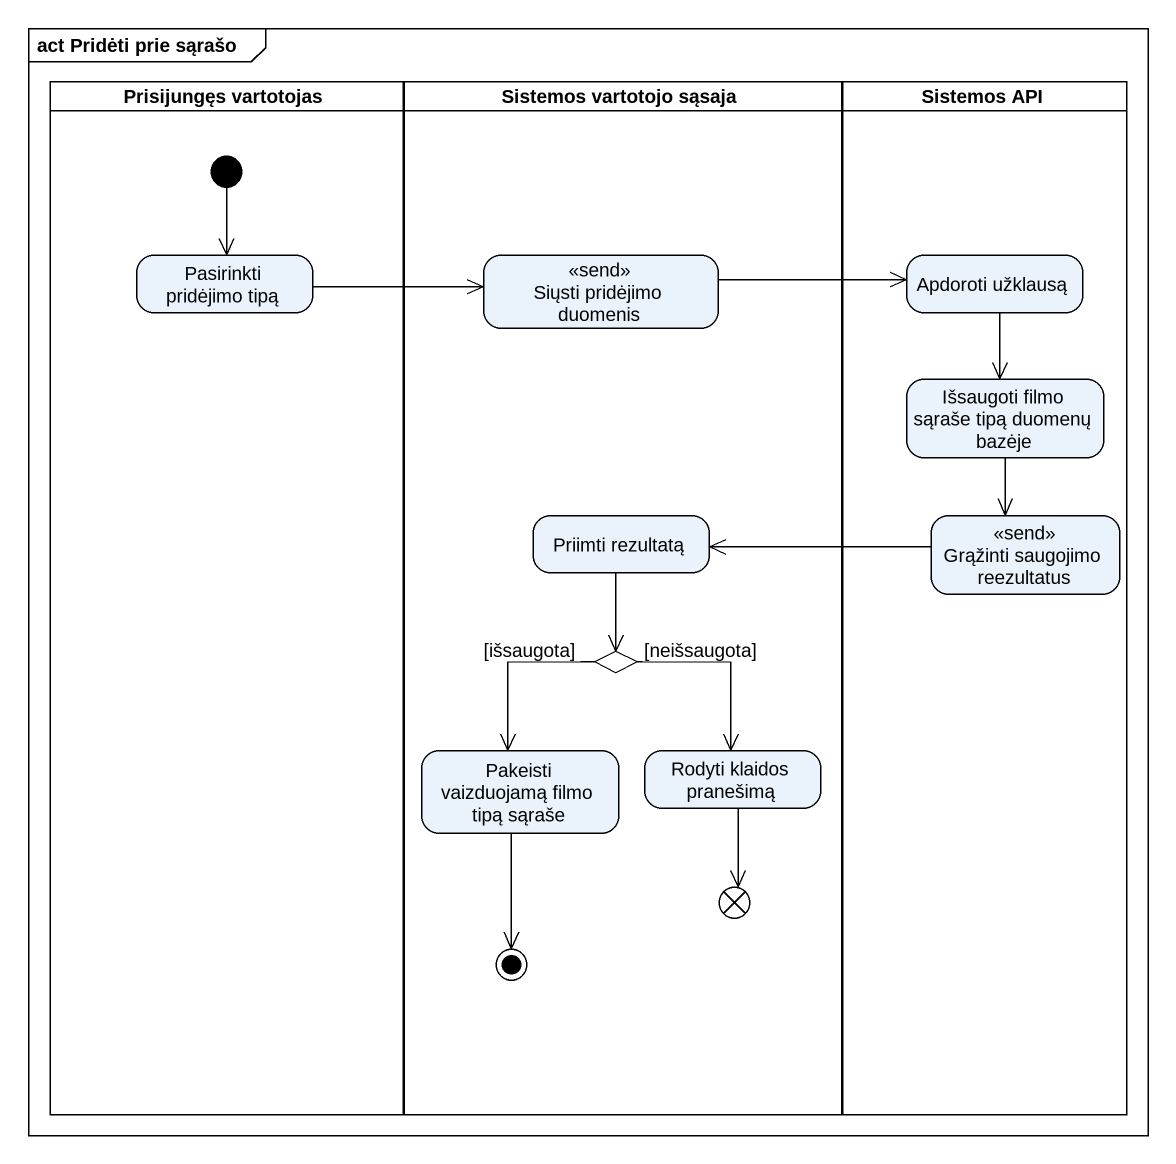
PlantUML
@startuml
mainframe act Pridėti prie sąrašo
hide empty description
state "Prisijungęs vartotojas" as Prisijungęs_vartotojas <<partition>> {
  state "Pasirinkti pridėjimo tipą" as Pasirinkti_pridėjimo_tipą
  [*] --> Pasirinkti_pridėjimo_tipą
}
state "Sistemos vartotojo sąsaja" as Sistemos_vartotojo_sąsaja <<partition>> {
  state "Siųsti pridėjimo duomenis" as Siųsti_pridėjimo_duomenis <<send>>
  state "Priimti rezultatą" as Priimti_rezultatą
  state choice1 <<choice>>
  state "Pakeisti vaizduojamą filmo tipą sąraše" as Pakeisti_vaizduojamą_filmo
  state "Rodyti klaidos pranešimą" as Rodyti_klaidos_pranešimą
  state flowfinal1 <<end>>
  Pakeisti_vaizduojamą_filmo --> [*]
}
state "Sistemos API" as Sistemos_API <<partition>> {
  state "Apdoroti užklausą" as Apdoroti_užklausą
  state "Išsaugoti filmo sąraše tipą duomenų bazėje" as Išsaugoti_filmo_sąraše_tipą
  state "Grąžinti saugojimo reezultatus" as Grąžinti_saugojimo <<send>>
}
Pasirinkti_pridėjimo_tipą -right-> Siųsti_pridėjimo_duomenis
Siųsti_pridėjimo_duomenis -right-> Apdoroti_užklausą
Apdoroti_užklausą --> Išsaugoti_filmo_sąraše_tipą
Išsaugoti_filmo_sąraše_tipą --> Grąžinti_saugojimo
Priimti_rezultatą --> choice1
Grąžinti_saugojimo -left-> Priimti_rezultatą
choice1 --> Pakeisti_vaizduojamą_filmo : [išsaugota]
choice1 --> Rodyti_klaidos_pranešimą : [neišsaugota]
Rodyti_klaidos_pranešimą --> flowfinal1
@enduml
